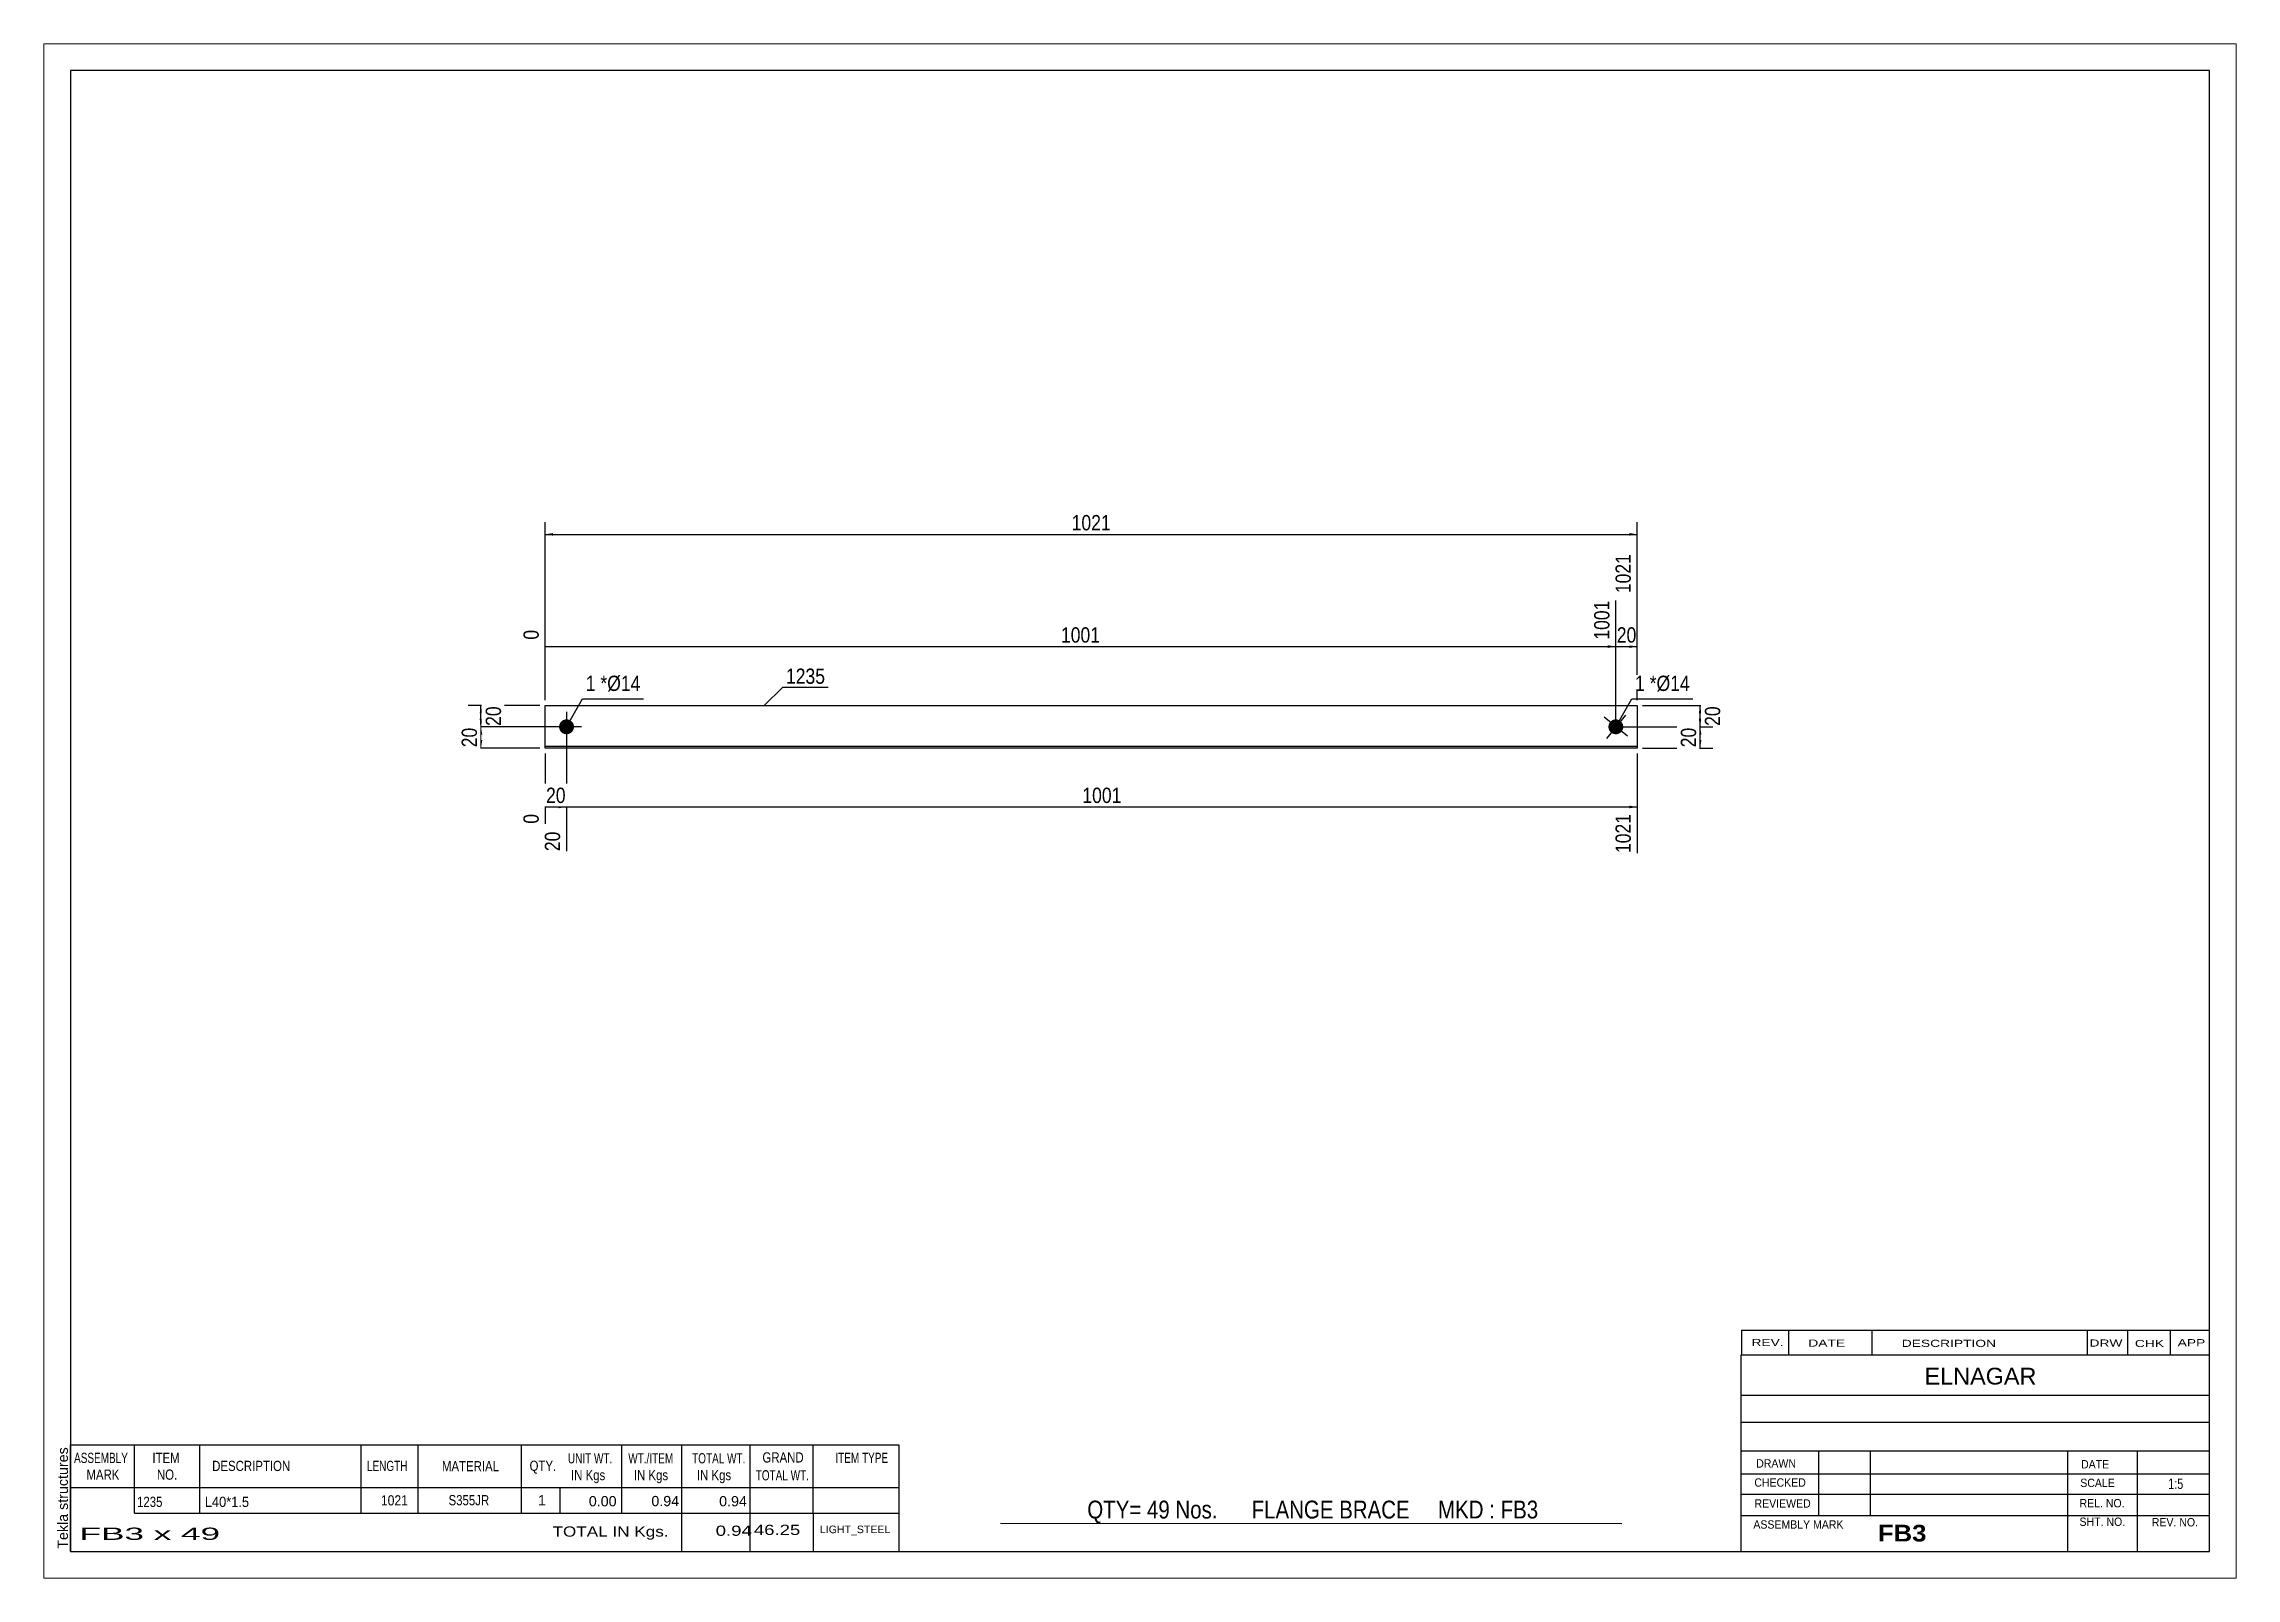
# Paper-space layout 'Layout1' of a CAD drawing. Header units: millimetres. Extents: x 0 to 410, y 0 to 287.
# The model-space entities are those that its viewports show. They can reach past a viewport. Long polylines and large blocks are cut down to what shows.
import ezdxf

# ---------------------------------------------------------------- set-up
doc = ezdxf.new("R2010")
doc.units = ezdxf.units.MM
doc.layers.add('Viewport layer', color=7, linetype='Continuous', plot=False)
doc.styles.add('Arial', font='ARIAL.TTF', dxfattribs={"height": 0.2})
doc.styles.add('Arial Bold', font='ARIALBD.TTF', dxfattribs={"height": 0.2})
doc.styles.add('Arial Narrow', font='ARIALN.TTF', dxfattribs={"height": 0.2})

# ---------------------------------------------------------------- blocks, each defined once
blk = doc.blocks.new('Unknown-629080359-1473')
at = {"color": 5, "linetype": 'Continuous'}
for p, q in [((311.25, 122.75), (-88.75, 122.75)), ((-88.75, 122.75), (-88.75, -154.25)), ((311.25, -154.25), (311.25, 122.75)), ((-88.75, -154.25), (311.25, -154.25))]:
    blk.add_line(p, q, dxfattribs=at)
at = {"color": 174, "linetype": 'Continuous', "style": 'Arial'}
blk.add_text('Tekla structures', height=1.9102, rotation=90, dxfattribs=at).set_placement((-89.25, -153.75))
blk = doc.blocks.new('Part-629080359-1227 - 1212')
at = {"color": 2, "linetype": 'Continuous'}
for p, q in [((0, -4), (0, 4)), ((0, 4), (204.24, 4)), ((204.24, 4), (204.24, -4)), ((204.24, -3.7), (0, -3.7)), ((204.24, -4), (0, -4))]:
    blk.add_line(p, q, dxfattribs=at)
blk = doc.blocks.new('Bolt-629080359-1228 - 1212')
at = {"linetype": 'Continuous'}
blk.add_hatch(color=3, dxfattribs=at).paths.add_polyline_path([(199.35, -1.08, -1), (201.13, 1.08, -1)])
at = {"color": 3, "linetype": 'Continuous'}
for p, q in [((202.41, -1.78), (198.08, 1.78)), ((202.02, 2.16), (198.47, -2.16))]:
    blk.add_line(p, q, dxfattribs=at)
blk = doc.blocks.new('Bolt-629080359-1229 - 1212')
at = {"linetype": 'Continuous'}
blk.add_hatch(color=3, dxfattribs=at).paths.add_polyline_path([(4, -1.4, -1), (4, 1.4, -1)])
at = {"color": 3, "linetype": 'Continuous'}
for p, q in [((4, 2.8), (4, -2.8)), ((6.8, 0), (1.2, 0))]:
    blk.add_line(p, q, dxfattribs=at)
blk = doc.blocks.new('StraightDimension-629080359-1234 - 1212')
at = {"linetype": 'Continuous'}
blk.add_hatch(color=7, dxfattribs=at).paths.add_polyline_path([(202.74, 15.25), (204.24, 15), (202.74, 14.75)])
at = {"color": 7, "linetype": 'Continuous'}
for p, q in [((204.24, 5), (204.24, 32.31)), ((200.24, 1), (200.24, 23.61)), ((200.24, 15), (204.24, 15))]:
    blk.add_line(p, q, dxfattribs=at)
at = {"color": 0, "linetype": 'Continuous'}
blk.add_wipeout([(203.64, 32.91), (199.44, 32.91), (199.44, 24.4), (203.64, 24.4)], dxfattribs=at)
at = {"color": 0}
blk.add_wipeout([(204.67, 15.15), (204.67, 19.35), (199.82, 19.35), (199.82, 15.15)], dxfattribs=at)
at = {"color": 3, "linetype": 'Continuous', "style": 'Arial Narrow'}
blk.add_text('1021', height=2.863, rotation=90.0002, dxfattribs=at).set_placement((203.04, 25))
at = {"color": 3, "style": 'Arial Narrow'}
blk.add_text('20', height=2.863, dxfattribs=at).set_placement((200.42, 15.75))
blk = doc.blocks.new('StraightDimension-629080359-1235 - 1212')
at = {"linetype": 'Continuous'}
blk.add_hatch(color=7, dxfattribs=at).paths.add_polyline_path([(198.74, 15.25), (200.24, 15), (198.74, 14.75)])
at = {"color": 7, "linetype": 'Continuous'}
for p, q in [((200.24, 1), (200.24, 23.61)), ((0, 5), (0, 18.13)), ((0, 15), (200.24, 15))]:
    blk.add_line(p, q, dxfattribs=at)
at = {"color": 0, "linetype": 'Continuous'}
for points in [[(199.64, 24.21), (195.44, 24.21), (195.44, 15.7), (199.64, 15.7)], [(-0.6, 18.73), (-4.8, 18.73), (-4.8, 15.7), (-0.6, 15.7)]]:
    blk.add_wipeout(points, dxfattribs=at)
at = {"color": 0}
blk.add_wipeout([(104.38, 15.15), (104.38, 19.35), (95.87, 19.35), (95.87, 15.15)], dxfattribs=at)
at = {"color": 3, "linetype": 'Continuous', "style": 'Arial Narrow'}
for s, height, p in [('1001', 2.863, (199.04, 16.3)), ('0', 2.86, (-1.2, 16.3))]:
    blk.add_text(s, height=height, rotation=90.0002, dxfattribs=at).set_placement(p)
at = {"color": 3, "style": 'Arial Narrow'}
blk.add_text('1001', height=2.863, dxfattribs=at).set_placement((96.47, 15.75))
blk = doc.blocks.new('StraightDimension-629080359-1243 - 1212')
at = {"linetype": 'Continuous'}
blk.add_hatch(color=7, dxfattribs=at).paths.add_polyline_path([(202.74, -14.75), (204.24, -15), (202.74, -15.25)])
at = {"color": 7, "linetype": 'Continuous'}
for p, q in [((4, -1), (4, -23.26)), ((204.24, -5), (204.24, -23.61)), ((4, -15), (204.24, -15))]:
    blk.add_line(p, q, dxfattribs=at)
at = {"color": 0}
blk.add_wipeout([(108.38, -14.85), (108.38, -10.65), (99.87, -10.65), (99.87, -14.85)], dxfattribs=at)
at = {"color": 0, "linetype": 'Continuous'}
blk.add_wipeout([(203.64, -15.7), (199.44, -15.7), (199.44, -24.21), (203.64, -24.21)], dxfattribs=at)
at = {"color": 3, "style": 'Arial Narrow'}
blk.add_text('1001', height=2.863, dxfattribs=at).set_placement((100.47, -14.25))
at = {"color": 3, "linetype": 'Continuous', "style": 'Arial Narrow'}
blk.add_text('1021', height=2.863, rotation=90.0002, dxfattribs=at).set_placement((203.04, -23.61))
blk = doc.blocks.new('StraightDimension-629080359-1244 - 1212')
at = {"linetype": 'Continuous'}
blk.add_hatch(color=7, dxfattribs=at).paths.add_polyline_path([(2.5, -14.75), (4, -15), (2.5, -15.25)])
at = {"color": 7, "linetype": 'Continuous'}
for p, q in [((4, -1), (4, -23.26)), ((0, -5), (0, -18.13)), ((0, -15), (4, -15))]:
    blk.add_line(p, q, dxfattribs=at)
at = {"color": 0}
blk.add_wipeout([(4.43, -14.85), (4.43, -10.65), (-0.43, -10.65), (-0.43, -14.85)], dxfattribs=at)
at = {"color": 0, "linetype": 'Continuous'}
blk.add_wipeout([(3.4, -19), (-0.8, -19), (-0.8, -23.86), (3.4, -23.86)], dxfattribs=at)
blk.add_wipeout([(-0.6, -15.7), (-4.8, -15.7), (-4.8, -18.73), (-0.6, -18.73)], dxfattribs=at)
at = {"color": 3, "style": 'Arial Narrow'}
blk.add_text('20', height=2.863, dxfattribs=at).set_placement((0.17, -14.25))
at = {"color": 3, "linetype": 'Continuous', "style": 'Arial Narrow'}
for s, height, p in [('0', 2.86, (-1.2, -18.13)), ('20', 2.863, (2.8, -23.26))]:
    blk.add_text(s, height=height, rotation=90.0002, dxfattribs=at).set_placement(p)
blk = doc.blocks.new('StraightDimension-629080359-1253 - 1212')
at = {"linetype": 'Continuous'}
for points in [[(1.5, 35.75), (0, 36), (1.5, 36.25)], [(202.74, 36.25), (204.24, 36), (202.74, 35.75)]]:
    blk.add_hatch(color=7, dxfattribs=at).paths.add_polyline_path(points)
at = {"color": 7, "linetype": 'Continuous'}
for p, q in [((0, 5), (0, 38.25)), ((204.24, 5), (204.24, 38.25)), ((0, 36), (204.24, 36))]:
    blk.add_line(p, q, dxfattribs=at)
at = {"color": 0}
blk.add_wipeout([(106.38, 36.15), (106.38, 40.35), (97.87, 40.35), (97.87, 36.15)], dxfattribs=at)
at = {"color": 3, "style": 'Arial Narrow'}
blk.add_text('1021', height=2.863, dxfattribs=at).set_placement((98.47, 36.75))
blk = doc.blocks.new('StraightDimension-629080359-1257 - 1212')
at = {"linetype": 'Continuous'}
for points in [[(-12.25, 2.5), (-12, 4), (-11.75, 2.5)], [(-11.75, 1.5), (-12, 0), (-12.25, 1.5)]]:
    blk.add_hatch(color=7, dxfattribs=at).paths.add_polyline_path(points)
at = {"color": 7, "linetype": 'Continuous'}
for p, q in [((-1, 4), (-14.4, 4)), ((-12, 0), (-12, 4)), ((3, 0), (-14.4, 0))]:
    blk.add_line(p, q, dxfattribs=at)
at = {"color": 0}
blk.add_wipeout([(-7.65, 4.43), (-11.85, 4.43), (-11.85, -0.43), (-7.65, -0.43)], dxfattribs=at)
at = {"color": 3, "style": 'Arial Narrow'}
blk.add_text('20', height=2.863, rotation=90.0002, dxfattribs=at).set_placement((-8.25, 0.17))
blk = doc.blocks.new('StraightDimension-629080359-1258 - 1212')
at = {"linetype": 'Continuous'}
for points in [[(-12.25, -1.5), (-12, 0), (-11.75, -1.5)], [(-11.75, -2.5), (-12, -4), (-12.25, -2.5)]]:
    blk.add_hatch(color=7, dxfattribs=at).paths.add_polyline_path(points)
at = {"color": 7, "linetype": 'Continuous'}
for p, q in [((3, 0), (-14.25, 0)), ((-1, -4), (-14.25, -4)), ((-12, -4), (-12, 0))]:
    blk.add_line(p, q, dxfattribs=at)
at = {"color": 0}
blk.add_wipeout([(-12.15, 0.43), (-16.35, 0.43), (-16.35, -4.43), (-12.15, -4.43)], dxfattribs=at)
at = {"color": 3, "style": 'Arial Narrow'}
blk.add_text('20', height=2.863, rotation=90.0002, dxfattribs=at).set_placement((-12.75, -3.83))
blk = doc.blocks.new('StraightDimension-629080359-1267 - 1212')
at = {"linetype": 'Continuous'}
for points in [[(215.75, 2.5), (216, 4), (216.25, 2.5)], [(216.25, 1.5), (216, 0), (215.75, 1.5)]]:
    blk.add_hatch(color=7, dxfattribs=at).paths.add_polyline_path(points)
at = {"color": 7, "linetype": 'Continuous'}
for p, q in [((205.24, 4), (218.25, 4)), ((216, 0), (216, 4)), ((201.24, 0), (218.25, 0))]:
    blk.add_line(p, q, dxfattribs=at)
at = {"color": 0}
blk.add_wipeout([(220.35, 4.43), (216.15, 4.43), (216.15, -0.43), (220.35, -0.43)], dxfattribs=at)
at = {"color": 3, "style": 'Arial Narrow'}
blk.add_text('20', height=2.863, rotation=90.0002, dxfattribs=at).set_placement((219.75, 0.17))
blk = doc.blocks.new('StraightDimension-629080359-1268 - 1212')
at = {"linetype": 'Continuous'}
for points in [[(215.75, -1.5), (216, 0), (216.25, -1.5)], [(216.25, -2.5), (216, -4), (215.75, -2.5)]]:
    blk.add_hatch(color=7, dxfattribs=at).paths.add_polyline_path(points)
at = {"color": 7, "linetype": 'Continuous'}
for p, q in [((201.24, 0), (218.4, 0)), ((205.24, -4), (218.4, -4)), ((216, -4), (216, 0))]:
    blk.add_line(p, q, dxfattribs=at)
at = {"color": 0}
blk.add_wipeout([(215.85, 0.43), (211.65, 0.43), (211.65, -4.43), (215.85, -4.43)], dxfattribs=at)
at = {"color": 3, "style": 'Arial Narrow'}
blk.add_text('20', height=2.863, rotation=90.0002, dxfattribs=at).set_placement((215.25, -3.83))
blk = doc.blocks.new('CBS_BOM-629080359-1484')
at = {"color": 7, "linetype": 'Continuous'}
for p, q in [((-88.78, -142.28), (-88.78, -134.28)), ((-88.78, -134.28), (66.14, -134.28)), ((-76.78, -142.28), (-76.78, -134.28)), ((-64.59, -142.28), (-64.59, -134.28)), ((-34.43, -142.28), (-34.43, -134.28)), ((-23.75, -142.28), (-23.75, -134.28)), ((-4.43, -142.28), (-4.43, -134.28)), ((14.37, -142.28), (14.37, -134.28)), ((25.58, -142.28), (25.58, -134.28)), ((38.37, -142.28), (38.37, -134.28)), ((50.12, -142.28), (50.12, -134.28)), ((66.14, -134.29), (66.14, -142.27)), ((-88.78, -142.28), (66.14, -142.28)), ((-88.78, -147.08), (-88.78, -142.28)), ((-76.78, -147.08), (-76.78, -142.28)), ((-64.59, -147.08), (-64.59, -142.28)), ((-34.43, -147.08), (-34.43, -142.28)), ((-23.75, -147.08), (-23.75, -142.28)), ((-4.43, -147.08), (-4.43, -142.28)), ((2.83, -147.08), (2.83, -142.28)), ((14.37, -147.08), (14.37, -142.28)), ((25.58, -147.08), (25.58, -142.28)), ((38.37, -147.08), (38.37, -142.28)), ((50.14, -147.08), (50.14, -142.28)), ((66.14, -142.28), (66.14, -147.08)), ((-88.78, -154.28), (-88.78, -147.1)), ((-76.78, -147.08), (66.14, -147.08)), ((25.58, -154.28), (25.58, -147.1)), ((38.37, -154.28), (38.37, -147.1)), ((50.18, -154.28), (50.18, -147.1)), ((66.14, -147.08), (66.14, -154.28)), ((-88.78, -154.28), (66.14, -154.28))]:
    blk.add_line(p, q, dxfattribs=at)
at = {"color": 3, "linetype": 'Continuous', "style": 'Arial'}
for s, height, width, p in [('ASSEMBLY', 1.91, 0.7, (-88.1, -137.71)), ('MARK', 1.91, 0.8, (-85.78, -140.84)), ('ITEM', 1.91, 0.8, (-73.45, -137.71)), ('NO.', 1.91, 0.8, (-72.6, -140.84)), ('DESCRIPTION', 1.9102, 0.8, (-62.27, -139.21)), ('LENGTH', 1.91, 0.7, (-33.32, -139.21)), ('MATERIAL', 1.91, 0.8, (-19.3, -139.26)), ('QTY.', 1.91, 0.8, (-2.91, -139.18)), ('UNIT WT.', 1.91, 0.7, (4.26, -137.78)), ('IN Kgs', 1.91, 0.8, (4.84, -140.92)), ('WT./ITEM', 1.91, 0.7, (15.55, -137.78)), ('IN Kgs', 1.91, 0.8, (16.59, -140.92)), ('TOTAL WT.', 1.91, 0.7, (27.49, -137.78)), ('IN Kgs', 1.91, 0.8, (28.38, -140.92)), ('TOTAL WT.', 1.91, 0.7, (39.38, -140.96)), ('GRAND', 1.91, 0.8, (40.64, -137.62)), ('ITEM TYPE', 1.91, 0.7, (54.28, -137.7))]:
    blk.add_text(s, height=height, dxfattribs=dict(at, width=width)).set_placement(p)
at = {"color": 7, "linetype": 'Continuous', "style": 'Arial'}
for s, width, p in [('1235', 0.8, (-76.32, -145.93)), ('L40*1.5', 0.9, (-63.65, -145.93)), ('1021', 0.85, (-30.71, -145.65)), ('S355JR', 0.8, (-18.06, -145.62))]:
    blk.add_text(s, height=1.91, dxfattribs=dict(at, width=width)).set_placement(p)
for s, p in [('1', (-1.34, -145.62)), ('0.00', (8.17, -145.81)), ('0.94', (19.87, -145.78)), ('0.94', (32.54, -145.81))]:
    blk.add_text(s, height=1.91, dxfattribs=at).set_placement(p)
at = {"color": 6, "linetype": 'Continuous', "style": 'Arial'}
for s, height, width, p in [('FB3 x 49', 2.292, 2.05, (-87.06, -152.09)), ('TOTAL IN Kgs.', 1.9102, 1.2, (1.38, -151.48)), ('0.94', 1.91, 1.3, (31.9, -151.33)), ('46.25', 1.91, 1.3, (39.04, -151.17))]:
    blk.add_text(s, height=height, dxfattribs=dict(at, width=width)).set_placement(p)
blk.add_text('LIGHT_STEEL', height=1.4135, dxfattribs=at).set_placement((51.39, -150.83))
blk = doc.blocks.new('CBS_CALLOFF-629080359-1485')
at = {"color": 7, "linetype": 'Continuous'}
blk.add_line((85.13, -148.98), (201.36, -149), dxfattribs=at)
at = {"color": 3, "linetype": 'Continuous', "style": 'Arial Narrow'}
blk.add_text('QTY= 49 Nos.      FLANGE BRACE     MKD : FB3', height=3.3405, dxfattribs=at).set_placement((101.39, -148.09))
blk = doc.blocks.new('CBS_NAME_BLOG-629080359-1486')
at = {"color": 7, "linetype": 'Continuous'}
for p, q in [((223.66, -117.5), (311.18, -117.5)), ((223.66, -154.21), (223.66, -117.5)), ((223.66, -125.04), (311.18, -125.04)), ((223.73, -130.09), (311.25, -130.09)), ((223.66, -135.46), (311.18, -135.46)), ((238.18, -147.57), (238.18, -135.47)), ((247.87, -147.54), (247.87, -135.47)), ((284.78, -154.21), (284.78, -135.48)), ((297.83, -154.21), (297.83, -135.47)), ((223.67, -139.76), (311.25, -139.74)), ((223.66, -143.51), (311.18, -143.51)), ((223.66, -147.55), (311.18, -147.55)), ((223.66, -154.25), (311.25, -154.25))]:
    blk.add_line(p, q, dxfattribs=at)
at = {"color": 3, "linetype": 'Continuous', "style": 'Arial'}
blk.add_text('ELNAGAR', height=3.133, dxfattribs=at).set_placement((257.98, -123.03))
at = {"color": 3, "linetype": 'Continuous'}
for s, height, style, width, p in [('DRAWN', 1.566, 'Arial', 0.9, (226.49, -138.57)), ('DATE', 1.566, 'Arial', 0.9, (287.25, -138.73)), ('CHECKED', 1.566, 'Arial', 0.9, (226.14, -142.14)), ('SCALE', 1.566, 'Arial', 0.9, (287.1, -142.21)), ('1:5', 1.957, 'Arial Narrow', 0.9, (303.55, -142.57)), ('REVIEWED', 1.566, 'Arial', 0.9, (226.18, -146.06)), ('REL. NO.', 1.566, 'Arial', 0.9, (286.96, -146.01)), ('ASSEMBLY MARK', 1.5663, 'Arial', 0.9, (225.96, -149.99)), ('FB3', 3.131, 'Arial Bold', 1.1, (249.24, -152.39)), ('SHT. NO.', 1.566, 'Arial', 0.9, (286.96, -149.48)), ('REV. NO.', 1.566, 'Arial', 0.9, (300.48, -149.57))]:
    blk.add_text(s, height=height, dxfattribs=dict(at, style=style, width=width)).set_placement(p)
blk = doc.blocks.new('CBS_REVISION-629080359-1487')
at = {"color": 7, "linetype": 'Continuous'}
for p, q in [((223.74, -112.87), (311.24, -112.87)), ((223.74, -112.87), (223.74, -117.5)), ((232.54, -112.87), (232.54, -117.5)), ((248.13, -112.87), (248.13, -117.44)), ((288.39, -112.87), (288.39, -117.5)), ((295.93, -112.87), (295.93, -117.5)), ((303.88, -112.87), (303.88, -117.5)), ((223.74, -117.5), (311.24, -117.5))]:
    blk.add_line(p, q, dxfattribs=at)
at = {"color": 7, "style": 'Arial Narrow', "width": 1.7}
for s, height, p in [('REV.', 1.326, (225.6, -115.82)), ('DATE', 1.326, (236.23, -115.94)), ('DESCRIPTION', 1.3257, (253.71, -115.99)), ('DRW', 1.326, (288.82, -115.93)), ('CHK', 1.326, (297.31, -116.02)), ('APP', 1.326, (305.31, -115.87))]:
    blk.add_text(s, height=height, dxfattribs=at).set_placement(p)
blk = doc.blocks.new('Mark-629080359-1277 - 1212')
at = {"color": 0}
blk.add_wipeout([(205.67, 6.7), (205.67, 9.7), (203.84, 9.7), (203.84, 6.7)], dxfattribs=at)
blk.add_wipeout([(205.67, 6.7), (205.67, 9.7), (203.84, 9.7), (203.84, 6.7)], dxfattribs=at)
at = {"color": 7, "linetype": 'Continuous'}
blk.add_line((200.24, 0), (203.24, 5.2), dxfattribs=at)
at = {"color": 0}
blk.add_wipeout([(207.85, 6.7), (207.85, 9.7), (206.57, 9.7), (206.57, 6.7)], dxfattribs=at)
blk.add_wipeout([(207.85, 6.7), (207.85, 9.7), (206.57, 9.7), (206.57, 6.7)], dxfattribs=at)
at = {"color": 3, "style": 'Arial Narrow'}
blk.add_text('1', height=2.86, dxfattribs=at).set_placement((203.84, 6.7))
at = {"color": 0}
blk.add_wipeout([(214.06, 6.7), (214.06, 9.7), (207.85, 9.7), (207.85, 6.7)], dxfattribs=at)
blk.add_wipeout([(214.06, 6.7), (214.06, 9.7), (207.85, 9.7), (207.85, 6.7)], dxfattribs=at)
at = {"color": 7, "linetype": 'Continuous'}
blk.add_line((203.24, 5.2), (214.66, 5.2), dxfattribs=at)
at = {"color": 3, "style": 'Arial Narrow'}
for s, height, p in [('*', 2.86, (206.57, 6.7)), ('Ø14', 2.863, (207.85, 6.7))]:
    blk.add_text(s, height=height, dxfattribs=at).set_placement(p)
blk = doc.blocks.new('Mark-629080359-1274 - 1212')
at = {"color": 0}
blk.add_wipeout([(52.36, 8.04), (52.36, 11.04), (45.04, 11.04), (45.04, 8.04)], dxfattribs=at)
blk.add_wipeout([(52.36, 8.04), (52.36, 11.04), (45.04, 11.04), (45.04, 8.04)], dxfattribs=at)
at = {"color": 7, "linetype": 'Continuous'}
for p, q in [((40.91, 3.9), (44.44, 7.44)), ((44.44, 7.44), (52.96, 7.44))]:
    blk.add_line(p, q, dxfattribs=at)
at = {"color": 3, "style": 'Arial Narrow'}
blk.add_text('1235', height=2.863, dxfattribs=at).set_placement((45.04, 8.04))
blk = doc.blocks.new('Mark-629080359-1278 - 1212')
at = {"color": 0}
blk.add_wipeout([(9.43, 6.7), (9.43, 9.7), (7.6, 9.7), (7.6, 6.7)], dxfattribs=at)
blk.add_wipeout([(9.43, 6.7), (9.43, 9.7), (7.6, 9.7), (7.6, 6.7)], dxfattribs=at)
at = {"color": 7, "linetype": 'Continuous'}
blk.add_line((4, 0), (7, 5.2), dxfattribs=at)
at = {"color": 0}
blk.add_wipeout([(11.61, 6.7), (11.61, 9.7), (10.33, 9.7), (10.33, 6.7)], dxfattribs=at)
blk.add_wipeout([(11.61, 6.7), (11.61, 9.7), (10.33, 9.7), (10.33, 6.7)], dxfattribs=at)
at = {"color": 3, "style": 'Arial Narrow'}
blk.add_text('1', height=2.86, dxfattribs=at).set_placement((7.6, 6.7))
at = {"color": 0}
blk.add_wipeout([(17.82, 6.7), (17.82, 9.7), (11.61, 9.7), (11.61, 6.7)], dxfattribs=at)
blk.add_wipeout([(17.82, 6.7), (17.82, 9.7), (11.61, 9.7), (11.61, 6.7)], dxfattribs=at)
at = {"color": 7, "linetype": 'Continuous'}
blk.add_line((7, 5.2), (18.42, 5.2), dxfattribs=at)
at = {"color": 3, "style": 'Arial Narrow'}
for s, height, p in [('*', 2.86, (10.33, 6.7)), ('Ø14', 2.863, (11.61, 6.7))]:
    blk.add_text(s, height=height, dxfattribs=at).set_placement(p)

msp = doc.modelspace()

# ---------------------------------------------------------------- block references
for name in ['Unknown-629080359-1473', 'Part-629080359-1227 - 1212', 'Bolt-629080359-1229 - 1212', 'Bolt-629080359-1228 - 1212', 'CBS_REVISION-629080359-1487', 'CBS_NAME_BLOG-629080359-1486', 'CBS_BOM-629080359-1484', 'CBS_CALLOFF-629080359-1485']:
    msp.add_blockref(name, (0, 0))

# ---------------------------------------------------------------- next in the draw order: block references
msp.add_blockref('StraightDimension-629080359-1234 - 1212', (0, 0))

# ---------------------------------------------------------------- next in the draw order: block references
msp.add_blockref('StraightDimension-629080359-1235 - 1212', (0, 0))

# ---------------------------------------------------------------- next in the draw order: block references
for name in ['StraightDimension-629080359-1253 - 1212', 'StraightDimension-629080359-1243 - 1212']:
    msp.add_blockref(name, (0, 0))

# ---------------------------------------------------------------- next in the draw order: block references
for name in ['Mark-629080359-1274 - 1212', 'StraightDimension-629080359-1267 - 1212', 'StraightDimension-629080359-1244 - 1212']:
    msp.add_blockref(name, (0, 0))

# ---------------------------------------------------------------- next in the draw order: block references
for name in ['StraightDimension-629080359-1257 - 1212', 'StraightDimension-629080359-1268 - 1212']:
    msp.add_blockref(name, (0, 0))

# ---------------------------------------------------------------- next in the draw order: block references
for name in ['Mark-629080359-1277 - 1212', 'StraightDimension-629080359-1258 - 1212']:
    msp.add_blockref(name, (0, 0))

# ---------------------------------------------------------------- next in the draw order: block references
msp.add_blockref('Mark-629080359-1278 - 1212', (0, 0))

psp = doc.layouts.get("Layout1")

# ---------------------------------------------------------------- viewports
at = {"layer": 'Viewport layer', "view_target_point": (111.25, -15.75)}
psp.add_viewport(center=(205, 143.5), size=(410, 287), view_center_point=(0, 0), view_height=287, dxfattribs=at)

doc.saveas('drawing.dxf')
